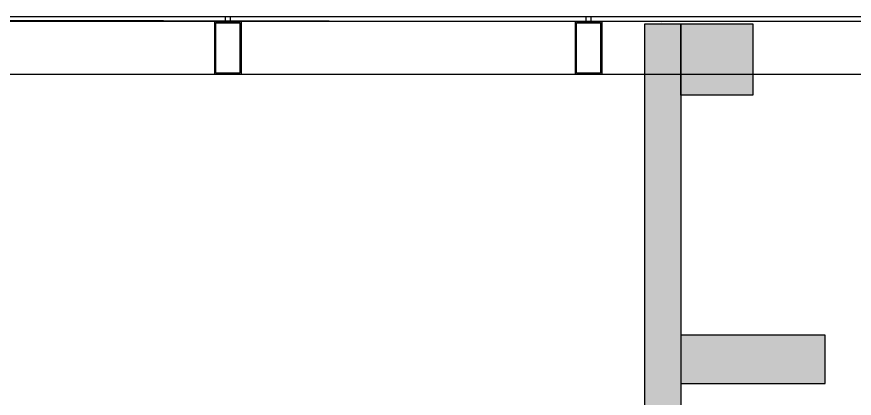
# Model space of a CAD drawing. Header units: inches. Extents: x 19839 to 37459, y -6108 to 838.
# Drawn here: x 35304.9 to 35653.2, y -3568.3 to -3409.5 of the extents above; entities that cross this region are included whole.
import ezdxf

# ---------------------------------------------------------------- set-up
doc = ezdxf.new("R2010")
doc.units = ezdxf.units.IN
doc.header["$MEASUREMENT"] = 0
for name, color, linetype in [('01_Existing Wall Hatch', 251, 'Continuous'), ('2-SPS-ALC', 3, 'Continuous'), ('2-SPS-VLF', 11, 'Continuous'), ('3-opn-gls', 4, 'Continuous'), ('AVM100_02_KAPEN-CAM-GORUNUS', 253, 'Continuous'), ('GYPSUM-ATA', 11, 'Continuous')]:
    doc.layers.add(name, color=color, linetype=linetype)

# ---------------------------------------------------------------- blocks, each defined once
blk = doc.blocks.new('asma 2')
at = {"layer": '2-SPS-ALC', "color": 0}
for p, q in [((39808.24, 4680.95, 0), (39819.24, 4680.95, 0)), ((39808.24, 4658.95, 0), (39808.24, 4680.95, 0)), ((39808.74, 4659.45, 0), (39808.74, 4680.45, 0)), ((39808.74, 4680.45, 0), (39818.74, 4680.45, 0)), ((39818.74, 4680.45, 0), (39818.74, 4659.45, 0)), ((39819.24, 4680.95, 0), (39819.24, 4658.95, 0)), ((39958.24, 4680.95, 0), (39969.24, 4680.95, 0)), ((39958.24, 4658.95, 0), (39958.24, 4680.95, 0)), ((39958.74, 4680.45, 0), (39968.74, 4680.45, 0)), ((39958.74, 4659.45, 0), (39958.74, 4680.45, 0)), ((39968.74, 4680.45, 0), (39968.74, 4659.45, 0)), ((39969.24, 4680.95, 0), (39969.24, 4658.95, 0)), ((39819.24, 4658.95, 0), (39808.24, 4658.95, 0)), ((39818.74, 4659.45, 0), (39808.74, 4659.45, 0)), ((39969.24, 4658.95, 0), (39958.24, 4658.95, 0)), ((39968.74, 4659.45, 0), (39958.74, 4659.45, 0))]:
    blk.add_line(p, q, dxfattribs=at)
at = {"layer": '2-SPS-VLF', "color": 0, "linetype": 'ByBlock'}
blk.add_line((40720.82, 4658.95, 0), (37478.52, 4658.95, 0), dxfattribs=at)
at = {"layer": '3-opn-gls', "color": 0}
for p, q in [((40744.82, 4682.95, 0), (37478.52, 4682.95, 0)), ((39812.74, 4680.95, 0), (39812.74, 4682.95, 0)), ((39814.74, 4680.95, 0), (39814.74, 4682.95, 0)), ((39962.74, 4680.95, 0), (39962.74, 4682.95, 0)), ((39964.74, 4680.95, 0), (39964.74, 4682.95, 0)), ((40742.82, 4680.95, 0), (37478.52, 4680.95, 0))]:
    blk.add_line(p, q, dxfattribs=at)
at = {"layer": 'AVM100_02_KAPEN-CAM-GORUNUS', "color": 0}
blk.add_line((39993.87, 4680.81, 0), (39615.5, 4681.57, 0), dxfattribs=at)

msp = doc.modelspace()

# ---------------------------------------------------------------- hatches: boundary and pattern name
at = {"layer": '01_Existing Wall Hatch'}
h = msp.add_hatch(color=256, dxfattribs=at)
h.dxf.hatch_style = 1
h.paths.add_polyline_path([(35566.08, -3412.5), (35581.08, -3412.5), (35581.08, -3882.5), (35566.08, -3882.5)])
h = msp.add_hatch(color=256, dxfattribs=at)
h.dxf.hatch_style = 1
h.paths.add_polyline_path([(35581.08, -3412.5), (35611.06, -3412.5), (35611.06, -3442.1), (35581.08, -3442.1)])
h = msp.add_hatch(color=256, dxfattribs=at)
h.dxf.hatch_style = 1
h.paths.add_polyline_path([(35581.06, -3562.1), (35641.06, -3562.1), (35641.06, -3542.1), (35581.06, -3542.1)])

# ---------------------------------------------------------------- linework, layer by layer
at = {"layer": 'GYPSUM-ATA', "elevation": 0}
msp.add_lwpolyline([(35566.08, -3412.5), (35581.08, -3412.5), (35581.08, -3882.5), (35566.08, -3882.5)], close=True, dxfattribs=at)
at = {"layer": 'GYPSUM-ATA'}
for points in [[(35581.08, -3412.5), (35611.06, -3412.5), (35611.06, -3442.1), (35581.08, -3442.1)], [(35581.06, -3562.1), (35641.06, -3562.1), (35641.06, -3542.1), (35581.06, -3542.1)]]:
    msp.add_lwpolyline(points, close=True, dxfattribs=at)

# ---------------------------------------------------------------- block references
at = {"layer": '01_Existing Wall Hatch'}
msp.add_blockref('asma 2', (-4421, -8092.45, 0), dxfattribs=at)

doc.saveas('drawing.dxf')
